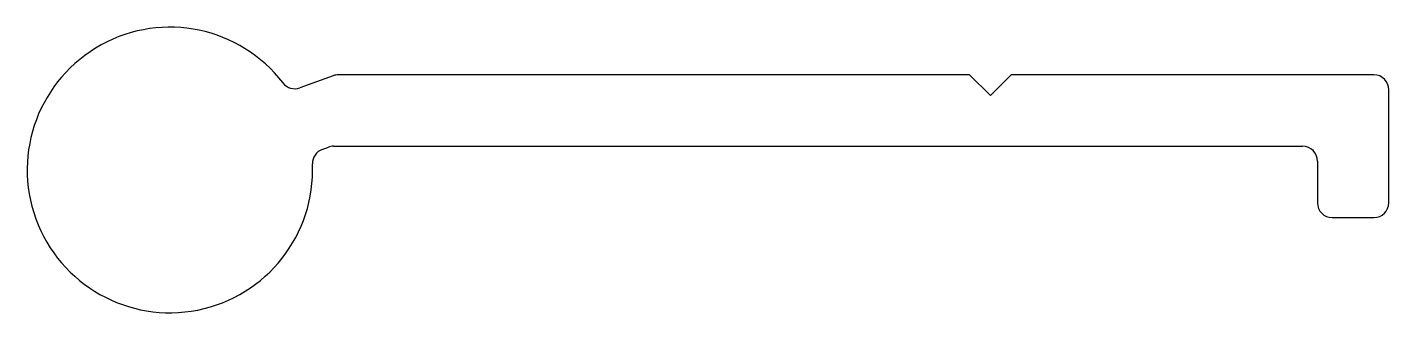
# Model space of a CAD drawing. Extents: x 827.9 to 850.8, y 458.8 to 463.6.
import ezdxf

# ---------------------------------------------------------------- set-up
doc = ezdxf.new("R2010")
doc.units = 0
doc.layers.get('0').update_dxf_attribs({"linetype": 'CONTINUOUS'})

msp = doc.modelspace()

# ---------------------------------------------------------------- linework, layer by layer
for p, q in [((833.027, 462.751), (832.466, 462.547)), ((843.73, 462.766), (833.112, 462.766)), ((844.08, 462.416), (843.73, 462.766)), ((844.43, 462.766), (844.08, 462.416)), ((850.53, 462.766), (844.43, 462.766)), ((850.78, 460.616), (850.78, 462.516)), ((832.842, 461.513), (832.946, 461.551)), ((833.031, 461.566), (849.33, 461.566)), ((849.58, 461.316), (849.58, 460.616)), ((849.83, 460.366), (850.53, 460.366))]:
    msp.add_line(p, q)
for centre, radius, start, end in [((830.28, 461.166), 2.4, 37.571, 2.429), ((832.38, 462.781), 0.25, 217.571, 290), ((833.112, 462.516), 0.25, 90, 110), ((850.53, 462.516), 0.25, 0, 90), ((832.928, 461.278), 0.25, 110, 182.429), ((833.031, 461.316), 0.25, 90, 110), ((849.33, 461.316), 0.25, 0, 90), ((849.83, 460.616), 0.25, 180, 270), ((850.53, 460.616), 0.25, 270, 0)]:
    msp.add_arc(centre, radius, start, end)

doc.saveas('drawing.dxf')
